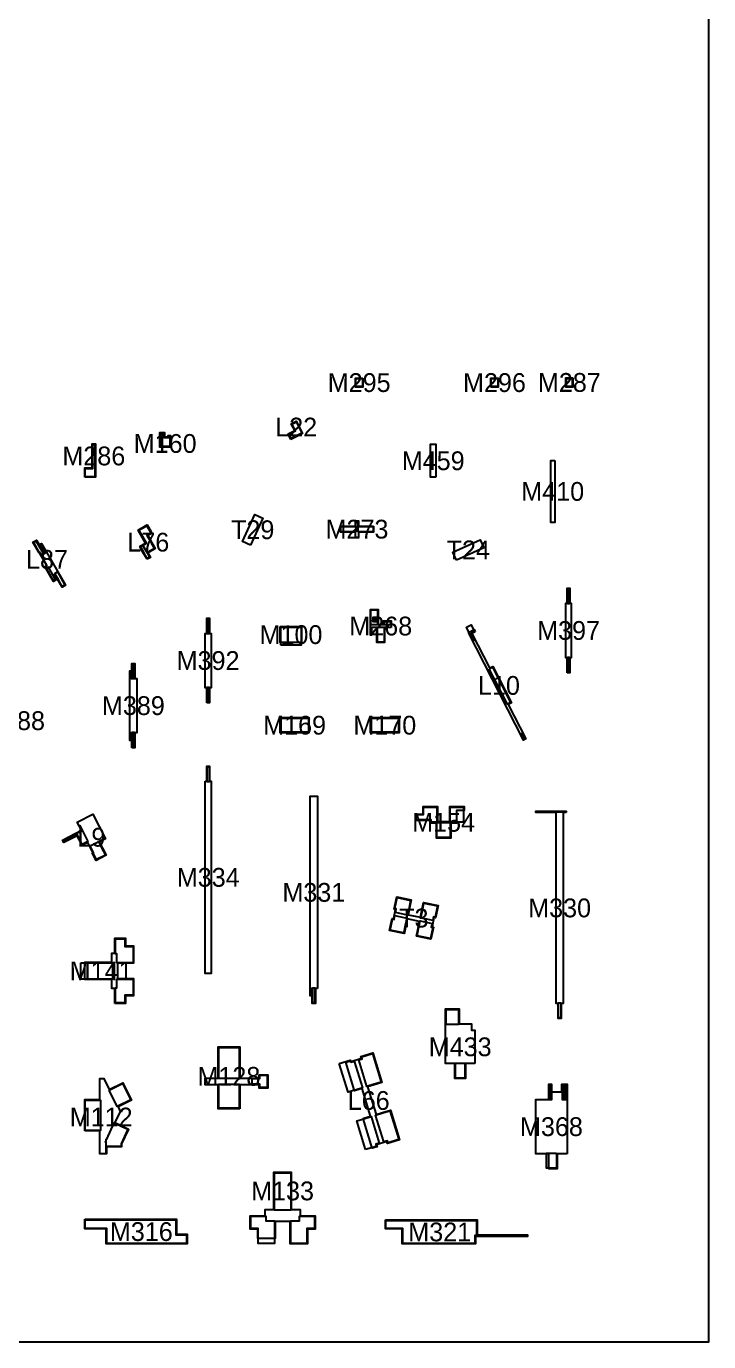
# Model space of a CAD drawing. Header units: millimetres. Extents: x 0 to 500, y 0 to 700.
# Drawn here: x 409.2 to 500, y 0 to 175 of the extents above; entities that cross this region are included whole.
import ezdxf
from ezdxf.enums import TextEntityAlignment as Align

# ---------------------------------------------------------------- set-up
doc = ezdxf.new("R2010")
doc.units = ezdxf.units.MM
for name, color, linetype in [('CORTE', 1, 'Continuous'), ('GRABADO', 5, 'Continuous'), ('HOJA', 8, 'Continuous')]:
    doc.layers.add(name, color=color, linetype=linetype)

msp = doc.modelspace()

# ---------------------------------------------------------------- linework, layer by layer
at = {"layer": 'CORTE'}
for points in [[(454.01, 128.21), (454.01, 127), (453, 127), (453, 128.21), (454.01, 128.21)], [(471, 127), (471, 128.2), (472.01, 128.2), (472.01, 127), (471, 127)], [(481.92, 128.24), (481.92, 127), (481, 127), (481, 128.24), (481.92, 128.24)], [(427, 120), (427, 120), (427, 120.98), (427.15, 120.98), (427.15, 120.95), (427.59, 120.95), (427.59, 120.38), (428.11, 120.38), (428.11, 120.56), (428.38, 120.56), (428.38, 120.08), (428.38, 119), (427, 119), (427, 120)], [(444.41, 120.04), (444.04, 120.78), (444.93, 121.23), (444.47, 122.12), (445.14, 122.46), (445.97, 120.83), (445.37, 120.52), (444.5, 120.08), (444.41, 120.04)], [(417, 115), (417, 116.24), (418, 116.24), (418, 119.44), (418.41, 119.44), (418.41, 115), (417, 115)], [(463.69, 115), (463, 115), (463, 119.4), (463.69, 119.4), (463.69, 115)], [(479.51, 117.24), (479.51, 109), (479, 109), (479, 117.24), (479.51, 117.24)], [(425.28, 104.1), (424.74, 105.03), (424.3, 105.79), (425.09, 106.24), (424.63, 107.05), (424.1, 107.98), (425.28, 108.66), (425.82, 107.73), (425.91, 107.56), (425.37, 107.25), (425.83, 106.45), (425.92, 106.3), (426.37, 105.52), (425.38, 104.95), (425.72, 104.35), (425.28, 104.1)], [(439.05, 105.98), (437.98, 106.47), (439.62, 110.07), (440.7, 109.58), (439.05, 105.98)], [(455.42, 108.52), (455.42, 107.69), (453.42, 107.69), (453.42, 107), (453, 107), (453, 107.69), (451, 107.69), (451, 108.52), (453, 108.52), (453, 109.21), (453.42, 109.21), (453.42, 108.52), (455.42, 108.52)], [(413.5, 101.22), (413.5, 101.22), (412.99, 102.11), (412.78, 101.99), (413.16, 101.34), (412.82, 101.14), (411.68, 103.12), (411.93, 103.26), (410.96, 104.95), (410.92, 104.93), (410.1, 106.36), (410.56, 106.63), (411.1, 105.69), (411.56, 104.89), (411.77, 105.01), (411.12, 106.14), (411.25, 106.21), (413.92, 101.58), (414.45, 100.64), (413.99, 100.38), (413.5, 101.22)], [(466.47, 103.98), (465.98, 105.05), (469.58, 106.7), (470.07, 105.62), (466.47, 103.98)], [(481.19, 89), (481.19, 91), (481, 91), (481, 98.24), (481.19, 98.24), (481.19, 100.24), (481.52, 100.24), (481.52, 98.24), (481.71, 98.24), (481.71, 91), (481.52, 91), (481.52, 89), (481.19, 89)], [(457.75, 95), (456.88, 95), (456.88, 93), (455.87, 93), (455.87, 95), (455.15, 95), (455.15, 94), (455, 94), (455, 96.35), (455, 97.42), (456.02, 97.42), (456.02, 96.27), (455.38, 96.27), (455.38, 96.25), (456.02, 96.25), (456.02, 95.92), (455.38, 95.92), (455.38, 95.89), (456.02, 95.89), (456.02, 95.42), (456.73, 95.42), (456.73, 95.89), (457.75, 95.89), (457.75, 95)], [(433.22, 85), (433.22, 87), (433, 87), (433, 94.24), (433.22, 94.24), (433.22, 96.24), (433.59, 96.24), (433.59, 94.24), (433.8, 94.24), (433.8, 87), (433.59, 87), (433.59, 85), (433.22, 85)], [(443, 95.13), (445.85, 95.13), (445.85, 93), (443, 93), (443, 95.13)], [(468.94, 94.43), (468.51, 94.21), (470.85, 89.63), (471.27, 89.84), (473.75, 84.99), (473.32, 84.77), (475.66, 80.2), (475.35, 80.04), (468.04, 94.36), (468.78, 94.74), (468.94, 94.43)], [(423.25, 79), (423.25, 81), (423.15, 81), (423.15, 80), (423, 80), (423, 89.24), (423.15, 89.24), (423.15, 88.24), (423.25, 88.24), (423.25, 90.24), (423.66, 90.24), (423.66, 88.24), (423.91, 88.24), (423.91, 81), (423.66, 81), (423.66, 79), (423.25, 79)], [(444.82, 81), (444.82, 81), (443, 81), (443, 83.04), (445, 83.04), (445, 83.04), (446.82, 83.04), (446.82, 81), (444.82, 81)], [(455, 83.04), (458.82, 83.04), (458.82, 81), (455, 81), (455, 83.04)], [(433, 74.57), (433.23, 74.57), (433.23, 76.57), (433.6, 76.57), (433.6, 74.57), (433.83, 74.57), (433.83, 49), (433, 49), (433, 74.57)], [(447.94, 47), (447.68, 47), (447.68, 45), (447.26, 45), (447.26, 47), (447.15, 47), (447.15, 46), (447, 46), (447, 72.57), (447.94, 72.57), (447.94, 47)], [(418, 65.06), (418.07, 65.1), (417.39, 66.43), (416.64, 66.05), (415.99, 67.31), (415.03, 66.82), (414.99, 66.81), (414.21, 66.41), (414.04, 66.74), (416.57, 68.04), (416, 69.14), (418.07, 70.2), (419.75, 66.91), (418.93, 66.49), (419.35, 65.66), (419.84, 64.71), (418.52, 64.04), (418, 65.06)], [(463.77, 69), (463, 69), (463, 69.36), (461, 69.36), (461, 70.2), (462, 70.2), (462, 71.2), (463.92, 71.2), (463.92, 69.2), (465.55, 69.2), (465.55, 71.2), (467.47, 71.2), (467.47, 70.68), (466.47, 70.68), (466.47, 69), (465.7, 69), (465.7, 67), (463.77, 67), (463.77, 69)], [(481.06, 70.42), (480.64, 70.42), (480.64, 45), (480.38, 45), (480.38, 43), (479.97, 43), (479.97, 45), (479.7, 45), (479.7, 70.42), (477, 70.42), (477, 70.57), (481.06, 70.57), (481.06, 70.42)], [(461.12, 53.96), (461.34, 55.01), (461.53, 55.91), (459.89, 56.26), (459.7, 55.35), (459.51, 54.42), (459.48, 54.3), (457.55, 54.7), (457.89, 56.32), (458.09, 56.28), (458.35, 57.52), (458.15, 57.56), (458.49, 59.18), (460.42, 58.77), (460.2, 57.72), (460.01, 56.81), (461.65, 56.47), (461.84, 57.38), (462.06, 58.43), (463.99, 58.02), (463.65, 56.41), (463.45, 56.45), (463.19, 55.21), (463.39, 55.17), (463.05, 53.55), (461.12, 53.96)], [(421.01, 45), (421.01, 47), (420.6, 47), (420.6, 48.17), (417, 48.17), (417, 50.5), (420.6, 50.5), (420.6, 51.67), (421.01, 51.67), (421.01, 53.67), (422.42, 53.67), (422.42, 52.67), (423.49, 52.67), (423.49, 50.35), (421.34, 50.35), (421.34, 48.32), (423.49, 48.32), (423.49, 46), (422.42, 46), (422.42, 45), (421.01, 45)], [(468.88, 37), (467.64, 37), (467.64, 35), (466.24, 35), (466.24, 37), (465, 37), (465, 44.27), (466.81, 44.27), (466.81, 42.27), (468.45, 42.27), (468.45, 41.45), (468.88, 41.45), (468.88, 37)], [(437.61, 31), (434.73, 31), (434.73, 34.17), (433, 34.17), (433, 35.07), (434.73, 35.07), (434.73, 39.23), (437.61, 39.23), (437.61, 35.07), (440.19, 35.07), (440.19, 35.52), (441.34, 35.52), (441.34, 33.74), (440.19, 33.74), (440.19, 34.17), (437.61, 34.17), (437.61, 31)], [(455, 30), (453.88, 33.68), (453, 33.41), (452.9, 33.38), (451.74, 37.17), (452.39, 37.37), (452.42, 37.27), (453.83, 37.7), (453.74, 37.96), (455.32, 38.44), (456.53, 34.48), (455.5, 34.17), (454.62, 33.9), (455.74, 30.23), (456.62, 30.5), (457.65, 30.81), (458.86, 26.85), (457.28, 26.37), (457.2, 26.64), (455.79, 26.21), (455.88, 25.94), (455.23, 25.74), (454.02, 29.7), (454.12, 29.73), (455, 30)], [(417, 28.04), (417, 32.23), (418.07, 32.23), (419, 32.23), (419, 35.03), (419.53, 35.03), (420.25, 33.57), (422.04, 34.46), (423.21, 32.12), (421.42, 31.23), (421.71, 30.64), (421.01, 29.14), (421.85, 28.75), (422.82, 28.29), (421.89, 26.31), (421.89, 25.92), (421.66, 25.92), (420.99, 25.92), (420.82, 25.92), (419.89, 25.92), (419.89, 25), (419, 25), (419, 28.04), (418.07, 28.04), (417, 28.04)], [(481.16, 25), (479.82, 25), (479.82, 23), (478.73, 23), (478.73, 25), (477, 25), (477, 32.21), (478.53, 32.21), (478.53, 32.24), (478.72, 32.24), (478.72, 34.24), (479.07, 34.24), (479.07, 32.24), (479.11, 32.24), (479.11, 33.24), (480.46, 33.24), (480.46, 34.24), (480.79, 34.24), (480.79, 32.24), (480.83, 32.24), (480.83, 34.24), (481.16, 34.24), (481.16, 25)], [(441, 16.76), (441, 17.59), (442.16, 17.59), (442.16, 22.54), (444.47, 22.54), (444.47, 17.59), (445.63, 17.59), (445.63, 16.76), (447.63, 16.76), (447.63, 14.96), (446.63, 14.96), (446.63, 13), (444.32, 13), (444.32, 15.05), (444.32, 15.05), (444.32, 15.99), (442.31, 15.99), (442.31, 13.73), (440, 13.73), (440, 14.96), (439, 14.96), (439, 16.76), (441, 16.76)], [(417, 16.29), (429.21, 16.29), (429.21, 14.29), (430.62, 14.29), (430.62, 13), (419.84, 13), (419.84, 15), (417, 15), (417, 16.29)], [(457, 16.2), (469.21, 16.2), (469.21, 15.13), (469.21, 14.2), (475.88, 14.2), (475.88, 14), (468.99, 14), (468.99, 13), (459.24, 13), (459.24, 14.08), (459.24, 15), (457, 15), (457, 15.13), (457, 16.2)]]:
    msp.add_lwpolyline(points, close=True, dxfattribs=at)
at = {"layer": 'GRABADO'}
for points in [[(453.93, 127.08), (453.07, 127.08), (453.07, 128.13), (453.93, 128.13), (453.93, 127.08)], [(471.07, 127.08), (471.07, 128.13), (471.93, 128.13), (471.93, 127.08), (471.07, 127.08)], [(481.85, 128.16), (481.85, 127.08), (481.07, 127.08), (481.07, 128.16), (481.85, 128.16)], [(427.81, 119.08), (427.08, 119.08), (427.08, 120.08), (427.08, 120.08), (427.08, 120.9), (427.08, 120.9), (427.08, 120.88), (427.52, 120.88), (427.52, 120.31), (428.19, 120.31), (428.19, 120.49), (428.31, 120.49), (428.31, 120.08), (428.31, 119.08), (427.81, 119.08)], [(444.14, 120.74), (445.03, 121.2), (444.57, 122.09), (445.11, 122.36), (445.11, 122.36), (445.87, 120.86), (445.34, 120.59), (444.46, 120.14), (444.45, 120.14), (444.14, 120.74)], [(417.07, 116.16), (417.85, 116.16), (418.07, 116.16), (418.07, 118.63), (418.07, 119.37), (418.33, 119.37), (418.33, 118.63), (418.33, 116.16), (418.33, 115.08), (418.07, 115.08), (417.85, 115.08), (417.07, 115.08), (417.07, 116.16)], [(425.17, 108.51), (425.25, 108.56), (425.75, 107.69), (425.81, 107.59), (425.27, 107.28), (425.77, 106.41), (425.85, 106.26), (426.26, 105.54), (425.28, 104.98), (424.78, 105.84), (424.72, 105.94), (425.2, 106.22), (424.7, 107.08), (424.2, 107.95), (425.17, 108.51)], [(451.07, 108.45), (452.07, 108.45), (453.07, 108.45), (453.07, 107.76), (452.07, 107.76), (451.07, 107.76), (451.07, 108.45)], [(455.35, 107.76), (454.35, 107.76), (453.35, 107.76), (453.35, 108.45), (454.35, 108.45), (455.35, 108.45), (455.35, 107.76)], [(410.53, 106.52), (411.03, 105.66), (411.53, 104.79), (411.87, 104.98), (411.24, 104.62), (410.99, 105.05), (410.95, 105.03), (410.2, 106.33), (410.53, 106.52)], [(425.12, 105.25), (425.62, 104.38), (425.3, 104.2), (424.81, 105.07), (424.41, 105.76), (424.72, 105.94), (425.12, 105.25)], [(412.1, 103.12), (412.72, 102.04), (412.68, 102.02), (413.06, 101.36), (412.85, 101.24), (411.85, 102.98), (412.1, 103.12)], [(413.85, 101.54), (413.85, 101.54), (414.35, 100.67), (414.01, 100.48), (413.52, 101.35), (413.52, 101.35), (413.02, 102.21), (413.35, 102.41), (413.85, 101.54)], [(481.45, 100.17), (481.45, 99.17), (481.45, 98.17), (481.26, 98.17), (481.26, 99.17), (481.26, 100.17), (481.45, 100.17)], [(455.07, 95.35), (455.07, 96.35), (455.07, 97.35), (455.94, 97.35), (455.94, 96.35), (455.31, 96.35), (455.31, 96.17), (455.94, 96.17), (455.94, 96), (455.31, 96), (455.31, 95.82), (455.94, 95.82), (455.94, 95.35), (455.07, 95.35)], [(433.51, 96.17), (433.51, 95.17), (433.51, 94.17), (433.29, 94.17), (433.29, 95.17), (433.29, 96.17), (433.51, 96.17)], [(443.07, 92.67), (443.07, 95.06), (445.78, 95.06), (445.78, 92.67), (443.07, 92.67)], [(455.94, 93.08), (455.94, 94.08), (455.94, 95.08), (456.81, 95.08), (456.81, 94.08), (456.81, 93.08), (455.94, 93.08)], [(457.67, 95.35), (456.81, 95.35), (456.81, 95.82), (457.67, 95.82), (457.67, 95.35)], [(468.68, 93.26), (467.77, 95.04), (468.38, 95.35), (468.84, 94.46), (468.41, 94.24), (468.86, 93.35), (468.68, 93.26)], [(481.26, 89.08), (481.26, 90.08), (481.26, 91.08), (481.45, 91.08), (481.45, 90.08), (481.45, 89.08), (481.26, 89.08)], [(423.58, 90.17), (423.58, 89.17), (423.58, 88.17), (423.33, 88.17), (423.33, 89.17), (423.33, 90.17), (423.58, 90.17)], [(470.81, 89.53), (471.24, 89.74), (473.65, 85.03), (473.22, 84.81), (470.81, 89.53)], [(433.29, 85.07), (433.29, 86.07), (433.29, 87.07), (433.51, 87.07), (433.51, 86.07), (433.51, 85.07), (433.29, 85.07)], [(443.07, 82.97), (444.07, 82.97), (445.07, 82.97), (445.07, 82.97), (445.75, 82.97), (446.75, 82.97), (446.75, 81.07), (445.75, 81.07), (444.75, 81.07), (444.75, 81.07), (444.07, 81.07), (443.07, 81.07), (443.07, 82.97)], [(455.07, 82.97), (456.07, 82.97), (456.75, 82.97), (457.07, 82.97), (457.75, 82.97), (458.75, 82.97), (458.75, 81.07), (457.75, 81.07), (457.07, 81.07), (456.75, 81.07), (456.07, 81.07), (455.07, 81.07), (455.07, 82.97)], [(423.33, 79.07), (423.33, 80.07), (423.33, 81.07), (423.58, 81.07), (423.58, 80.07), (423.58, 79.07), (423.33, 79.07)], [(475.17, 80.98), (475.56, 80.23), (475.38, 80.14), (474.99, 80.89), (475.17, 80.98)], [(433.53, 76.49), (433.53, 75.49), (433.53, 74.49), (433.3, 74.49), (433.3, 75.49), (433.3, 76.49), (433.53, 76.49)], [(461.07, 70.12), (462.07, 70.12), (462.07, 71.12), (463.85, 71.12), (463.85, 70.12), (463.85, 69.12), (463.07, 69.12), (463.07, 69.44), (462.07, 69.44), (461.07, 69.44), (461.07, 70.12)], [(467.39, 71.12), (467.39, 70.12), (467.39, 69.62), (467.39, 69.12), (465.62, 69.12), (465.62, 70.12), (465.62, 71.12), (467.39, 71.12)], [(480.57, 70.49), (479.78, 70.49), (477.08, 70.49), (477.08, 70.49), (478.44, 70.49), (480.99, 70.49), (480.99, 70.49), (480.57, 70.49)], [(414.14, 66.71), (416.67, 68), (416.33, 68.68), (417.42, 66.53), (416.67, 66.15), (416.02, 67.42), (414.99, 66.89), (414.96, 66.87), (414.24, 66.51), (414.14, 66.71)], [(463.85, 67.08), (463.85, 68.08), (463.85, 69.08), (465.62, 69.08), (465.62, 68.08), (465.62, 67.08), (463.85, 67.08)], [(419.65, 66.94), (418.83, 66.52), (419.28, 65.63), (419.74, 64.74), (418.56, 64.14), (418.1, 65.03), (418.17, 65.06), (417.72, 65.95), (419.65, 66.94)], [(460.33, 58.71), (460.13, 57.73), (459.92, 56.76), (458.33, 57.09), (458.44, 57.58), (458.24, 57.62), (458.55, 59.09), (460.33, 58.71)], [(463.9, 57.97), (463.59, 56.5), (463.4, 56.54), (463.29, 56.05), (461.71, 56.38), (461.91, 57.36), (462.12, 58.34), (463.9, 57.97)], [(457.64, 54.76), (457.95, 56.23), (458.14, 56.19), (458.25, 56.68), (459.83, 56.35), (459.63, 55.37), (459.43, 54.43), (459.42, 54.39), (457.64, 54.76)], [(462.99, 53.64), (461.21, 54.01), (461.41, 54.99), (461.62, 55.97), (463.21, 55.64), (463.1, 55.15), (463.3, 55.11), (462.99, 53.64)], [(423.42, 50.42), (422.34, 50.42), (421.27, 50.42), (421.27, 51.59), (421.08, 51.59), (421.08, 52.59), (421.08, 53.59), (422.34, 53.59), (422.34, 52.59), (423.42, 52.59), (423.42, 50.42)], [(416.46, 50.42), (418.57, 50.42), (420.67, 50.42), (420.67, 48.25), (418.57, 48.25), (416.46, 48.25), (416.46, 50.42)], [(423.42, 46.08), (422.34, 46.08), (422.34, 45.08), (421.08, 45.08), (421.08, 46.08), (421.08, 47.08), (421.27, 47.08), (421.27, 48.25), (422.34, 48.25), (423.42, 48.25), (423.42, 46.08)], [(447.34, 45.08), (447.34, 46.08), (447.34, 47.08), (447.6, 47.08), (447.6, 46.08), (447.6, 45.08), (447.34, 45.08)], [(465.08, 42.19), (465.08, 42.69), (465.08, 43.19), (465.08, 44.19), (466.73, 44.19), (466.73, 43.19), (466.73, 42.19), (465.08, 42.19)], [(480.31, 45.08), (480.31, 44.08), (480.31, 43.08), (480.04, 43.08), (480.04, 44.08), (480.04, 45.08), (480.31, 45.08)], [(437.54, 39.15), (437.54, 37.08), (437.54, 35), (434.81, 35), (434.81, 37.08), (434.81, 39.15), (437.54, 39.15)], [(450.86, 37.01), (452.29, 37.44), (452.37, 37.18), (452.85, 37.32), (453.93, 33.77), (452.98, 33.48), (452.76, 33.41), (452.02, 33.19), (450.86, 37.01)], [(455.27, 38.35), (456.44, 34.53), (455.48, 34.24), (454.52, 33.95), (453.44, 37.5), (453.92, 37.65), (453.84, 37.91), (455.27, 38.35)], [(466.32, 35.07), (466.32, 36.07), (466.32, 37.07), (467.56, 37.07), (467.56, 36.07), (467.56, 35.07), (466.32, 35.07)], [(441.27, 33.82), (440.27, 33.82), (440.27, 34.24), (439.27, 34.24), (439.27, 35), (440.27, 35), (440.27, 35.45), (441.27, 35.45), (441.27, 33.82)], [(420.22, 33.47), (422.01, 34.36), (423.11, 32.16), (421.32, 31.27), (420.22, 33.47)], [(434.81, 31.07), (434.81, 32.02), (434.81, 32.19), (434.81, 33.3), (434.81, 34.24), (437.54, 34.24), (437.54, 33.3), (437.54, 32.19), (437.54, 32.02), (437.54, 31.07), (434.81, 31.07)], [(478.99, 34.17), (478.99, 33.17), (478.99, 32.17), (478.8, 32.17), (478.8, 33.17), (478.8, 34.17), (478.99, 34.17)], [(480.72, 34.17), (480.72, 33.17), (480.72, 32.17), (480.54, 32.17), (480.54, 33.17), (480.54, 34.17), (480.72, 34.17)], [(481.09, 34.17), (481.09, 33.17), (481.09, 32.67), (481.09, 32.17), (480.9, 32.17), (480.9, 33.17), (480.9, 34.17), (481.09, 34.17)], [(417.07, 32.15), (418.07, 32.15), (419.08, 32.15), (419.08, 28.11), (418.07, 28.11), (417.07, 28.11), (417.07, 32.15)], [(454.35, 25.55), (453.18, 29.37), (454.14, 29.66), (455.1, 29.95), (456.18, 26.4), (455.7, 26.26), (455.78, 25.99), (454.35, 25.55)], [(458.76, 26.9), (457.33, 26.46), (457.25, 26.73), (456.77, 26.58), (455.69, 30.13), (456.64, 30.43), (457.6, 30.72), (458.76, 26.9)], [(421.82, 25.99), (421.66, 25.99), (420.99, 25.99), (420.82, 25.99), (419.82, 25.99), (419.82, 25.08), (419.82, 26.54), (419.73, 26.58), (419.82, 26.77), (419.82, 26.95), (419.91, 26.95), (420.91, 29.1), (421.82, 28.68), (422.72, 28.26), (421.82, 26.32), (421.82, 26.32), (421.82, 25.99)], [(479.75, 25.08), (479.75, 24.08), (479.75, 23.08), (478.41, 23.08), (478.41, 24.08), (478.41, 25.08), (479.75, 25.08)], [(444.39, 22.46), (444.39, 19.99), (444.39, 17.52), (442.23, 17.52), (442.23, 19.99), (442.23, 22.46), (444.39, 22.46)], [(419.91, 13.07), (419.91, 14.08), (419.91, 15.08), (417.07, 15.08), (417.07, 15.22), (417.07, 16.22), (429.13, 16.22), (429.13, 15.22), (429.13, 14.22), (430.55, 14.22), (430.55, 14.08), (430.55, 13.07), (419.91, 13.07)], [(439.07, 16.69), (440.07, 16.69), (441.07, 16.69), (441.07, 16.07), (442.23, 16.07), (442.23, 15.13), (442.23, 15.04), (442.23, 14.01), (442.23, 13.07), (440.07, 13.07), (440.07, 14.01), (440.07, 15.04), (439.07, 15.04), (439.07, 16.69)], [(447.55, 15.04), (446.55, 15.04), (446.55, 14.01), (446.55, 13.07), (444.39, 13.07), (444.39, 14.01), (444.39, 15.13), (444.39, 15.13), (444.39, 16.07), (445.55, 16.07), (445.55, 16.69), (446.55, 16.69), (447.55, 16.69), (447.55, 15.04)], [(475.8, 14.13), (468.91, 14.13), (468.91, 13.07), (459.31, 13.07), (459.31, 14.08), (459.31, 15.08), (457.07, 15.08), (457.07, 15.13), (457.07, 16.13), (469.13, 16.13), (469.13, 15.13), (469.13, 14.13), (475.8, 14.13), (475.8, 14.08), (475.8, 14.13)]]:
    msp.add_lwpolyline(points, close=True, dxfattribs=at)
at = {"layer": 'HOJA'}
msp.add_lwpolyline([(0, 0), (500, 0), (500, 700), (0, 700)], close=True, dxfattribs=at)

# ---------------------------------------------------------------- texts
at = {"layer": 'GRABADO'}
for s, p in [('M295', (453.5, 127.6)), ('M296', (471.5, 127.6)), ('M287', (481.46, 127.62)), ('L22', (445.12, 121.68)), ('M160', (427.69, 119.5)), ('M286', (418.2, 117.84)), ('M459', (463.35, 117.2)), ('M410', (479.25, 113.12)), ('T29', (439.34, 108.02)), ('M273', (453.21, 108.1)), ('L76', (425.45, 106.37)), ('L87', (411.97, 104.08)), ('T24', (468.02, 105.34)), ('M268', (456.37, 95.21)), ('M100', (444.43, 94.07)), ('M397', (481.36, 94.62)), ('M392', (433.4, 90.62)), ('L10', (472.1, 87.31)), ('M389', (423.46, 84.62)), ('M388', (407.52, 82.62)), ('M169', (444.91, 82.02)), ('M170', (456.91, 82.02)), ('M154', (464.73, 69.1)), ('L9', (417.87, 67.11)), ('M334', (433.42, 61.78)), ('M331', (447.47, 59.78)), ('M330', (480.17, 57.71)), ('T3', (460.77, 56.36)), ('M141', (419.17, 49.33)), ('M433', (466.94, 39.23)), ('M128', (436.17, 35.3)), ('L66', (454.77, 32.09)), ('M112', (419.18, 29.89)), ('M368', (479.08, 28.61)), ('M133', (443.31, 20.06)), ('M316', (424.52, 14.65)), ('M321', (464.22, 14.6))]:
    msp.add_text(s, height=2.5, dxfattribs=at).set_placement(p, align=Align.MIDDLE_CENTER)

doc.saveas('drawing.dxf')
